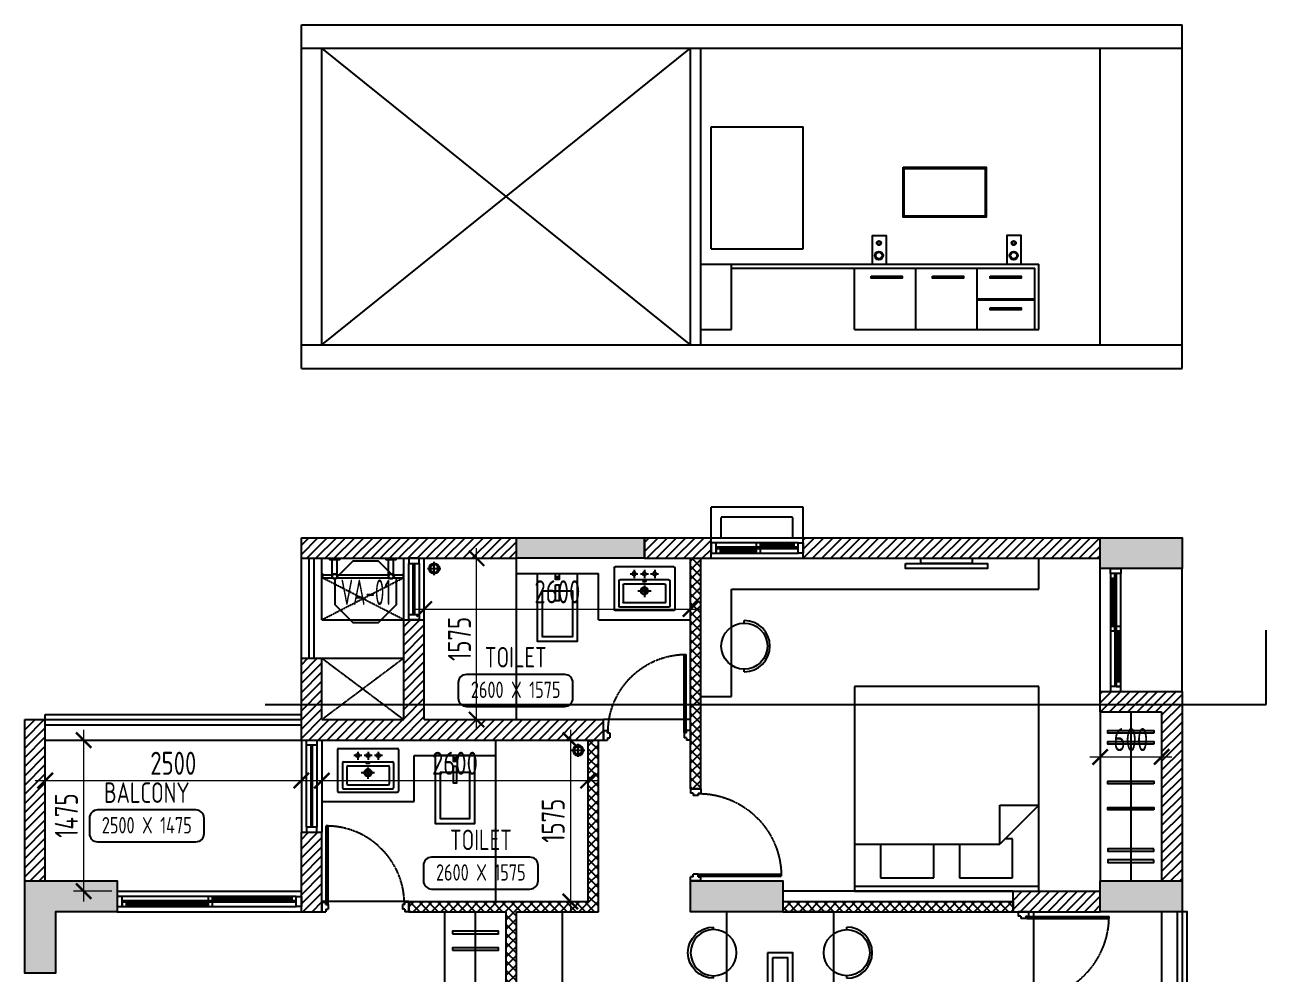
# Model space of a CAD drawing. Header units: millimetres. Extents: x -92307 to 258096, y -47434 to 112633.
# Drawn here: x 205418 to 217539, y -13448 to -4190 of the extents above; entities that cross this region are included whole.
import ezdxf
from ezdxf.enums import TextEntityAlignment as Align

# ---------------------------------------------------------------- set-up
doc = ezdxf.new("R2010")
doc.units = ezdxf.units.MM
doc.header["$LTSCALE"] = 10
doc.header["$PDMODE"] = 35
doc.header["$PDSIZE"] = 500
doc.linetypes.add('DASHED', pattern=[19.05, 12.7, -6.35])
doc.linetypes.add('HIDDEN', pattern=[9.525, 6.35, -3.175])
for name, color, linetype in [('07--DIM-1', 1, 'Continuous'), ('A--BLOCKWALL-1', 9, 'Continuous'), ('A--BLOCKWALL-2', 2, 'Continuous'), ('A--BLOCKWALL-3', 3, 'Continuous'), ('A--BLOCKWALL-HATCH', 8, 'Continuous'), ('A--CONCRETE-1', 9, 'Continuous'), ('A--CONCRETE-HID', 9, 'HIDDEN'), ('A--DOWN', 34, 'Continuous'), ('A--FURNITURE-0', 253, 'Continuous'), ('A--FURNITURE-1', 9, 'Continuous'), ('A--GLAZING-0', 181, 'Continuous'), ('A--HANDRAIL-1', 9, 'Continuous'), ('A--HATCH-1', 8, 'Continuous'), ('A--SANITARY-0', 253, 'Continuous'), ('A--SHAFT-HIDDEN', 9, 'HIDDEN'), ('A--SPACENUMBER', 2, 'Continuous'), ('A--SPACENUMBER-1', 8, 'Continuous'), ('A--SPACEREF', 3, 'Continuous'), ('A--STELWRK-1', 9, 'Continuous'), ('A--Stucture', 9, 'Continuous'), ('A--TILING-1', 8, 'Continuous'), ('A--WINREF', 7, 'Continuous'), ('A--WINREF-1', 8, 'Continuous'), ('Typical floor Column Centre line$0$X-3rd Floor Column$0$A--COL250', 250, 'Continuous'), ('Typical floor Column Centre line$0$X-3rd Floor Column$0$A--CONCRETE-4', 4, 'Continuous')]:
    doc.layers.add(name, color=color, linetype=linetype)
doc.layers.add('A--STELWRK-2', color=2, linetype='Continuous', lineweight=25)
doc.styles.add('ISO', font='isocp2.shx', dxfattribs={"width": 0.8})
doc.dimstyles.new('A-DIM-100', dxfattribs={"dimscale": 100, "dimtxt": 2.25, "dimasz": 1.5, "dimexe": 1, "dimexo": 0.5, "dimgap": 0, "dimtad": 0, "dimdec": 0, "dimzin": 12, "dimdsep": 46, "dimtxsty": 'ISO', "dimblk": 'ARCHTICK', "dimcen": 1, "dimdle": 1, "dimclrd": 8, "dimclre": 8, "dimclrt": 256, "dimadec": 0, "dimazin": 3, "dimtfac": 1, "dimtdec": 0, "dimtmove": 1, "dimatfit": 2, "dimfxl": 1, "dimtvp": 0.75, "dimtolj": 1, "dimtzin": 12, "dimlwd": 18, "dimlwe": 18, "dimarcsym": 0})
pattern_1 = [(45, (209018.275, -23097.9), (-44.90128, 44.90128), [])]
pattern_2 = [(45, (209018.275, -23097.9), (-44.90128, 44.90128), []), (135, (209018.275, -23097.9), (-44.90128, -44.90128), [])]

# ---------------------------------------------------------------- blocks, each defined once
blk = doc.blocks.new('A$C542B73FF')
at = {"layer": 'A--FURNITURE-0'}
for points in [[(-400, 50), (400, 50), (400, 100), (-400, 100)], [(-250, 0), (250, 0), (250, 50), (-250, 50)]]:
    blk.add_lwpolyline(points, close=True, dxfattribs=at)
blk = doc.blocks.new('A$C7FA855F9')
at = {"layer": 'A--FURNITURE-0', "linetype": 'Continuous'}
for p, q in [((900, 2000), (-900, 2000)), ((-900, 2000), (-900, 0)), ((900, 0), (900, 2000)), ((900, 840), (520, 460)), ((520, 840), (900, 840)), ((520, 460), (520, 840)), ((645, 510), (570, 510)), ((645, 130), (645, 510)), ((-900, 460), (520, 460)), ((-645, 460), (-645, 130)), ((-125, 130), (-125, 460)), ((125, 460), (125, 130)), ((-645, 130), (-125, 130)), ((125, 130), (645, 130)), ((-900, 50), (900, 50)), ((-900, 0), (900, 0))]:
    blk.add_line(p, q, dxfattribs=at)
blk = doc.blocks.new('A$C337B3EF4')
for p, q in [((0, 225), (0, 250)), ((0, -250), (0, -225))]:
    blk.add_line(p, q)
blk.add_circle((0, 0), 225)
blk.add_arc((0, 0), 250, 270, 90)
blk = doc.blocks.new('A$C666E5324')
at = {"layer": 'A--FURNITURE-0'}
for points in [[(0, -525), (-1500, -525), (-1500, 525), (0, 525)], [(-400, -125), (-1100, -125), (-1100, 125), (-400, 125)], [(-450, -75), (-1050, -75), (-1050, 75), (-450, 75)]]:
    blk.add_lwpolyline(points, close=True, dxfattribs=at)
at = {"layer": 'A--FURNITURE-0', "xscale": -1, "rotation": 270.000000000004}
for p in [(-1050, 650), (-400, 650)]:
    blk.add_blockref('A$C337B3EF4', p, dxfattribs=at)
at = {"layer": 'A--FURNITURE-0', "rotation": 270.000000000004}
for p in [(-1050, -650), (-400, -650)]:
    blk.add_blockref('A$C337B3EF4', p, dxfattribs=at)
blk = doc.blocks.new('A$C030B2EE2')
at = {"layer": 'A--DOWN'}
for p, q in [((-100, 1150), (-100, 50)), ((-57, 1150), (-57, 50)), ((-43, 1150), (-43, 93)), ((0, 50), (0, 1150))]:
    blk.add_line(p, q, dxfattribs=at)
for points in [[(0, 1150), (-100, 1150), (-100, 1200), (0, 1200)], [(-57, 1150), (-100, 1150), (-100, 1107), (-57, 1107)], [(-57, 634), (-100, 634), (-100, 591), (-57, 591)], [(0, 634), (-43, 634), (-43, 591), (0, 591)], [(0, 50), (-100, 50), (-100, 0), (0, 0)], [(0, 93), (-43, 93), (-43, 50), (0, 50)]]:
    blk.add_lwpolyline(points, close=True, dxfattribs=at)
at = {"layer": 'A--GLAZING-0'}
for p, q in [((-86, 634), (-86, 1107)), ((-72, 634), (-72, 1107)), ((-28, 93), (-28, 591)), ((-14, 93), (-14, 591))]:
    blk.add_line(p, q, dxfattribs=at)
blk = doc.blocks.new('A$C35654C4B')
at = {"layer": 'A--BLOCKWALL-1'}
for p, q in [((-900, 200), (0, 200)), ((-900, 0), (0, 0))]:
    blk.add_line(p, q, dxfattribs=at)
at = {"layer": 'A--DOWN'}
for p, q in [((-50, 150), (-850, 150)), ((-50, 107), (-850, 107)), ((-850, 50), (-50, 50)), ((-50, 93), (-807, 93))]:
    blk.add_line(p, q, dxfattribs=at)
for points in [[(-850, 50), (-850, 150), (-900, 150), (-900, 50)], [(-416, 107), (-416, 150), (-459, 150), (-459, 107)], [(-50, 107), (-50, 150), (-93, 150), (-93, 107)], [(-50, 50), (-50, 150), (0, 150), (0, 50)], [(-807, 50), (-807, 93), (-850, 93), (-850, 50)], [(-416, 50), (-416, 93), (-459, 93), (-459, 50)]]:
    blk.add_lwpolyline(points, close=True, dxfattribs=at)
at = {"layer": 'A--GLAZING-0'}
for p, q in [((-416, 136), (-93, 136)), ((-416, 122), (-93, 122)), ((-807, 78), (-459, 78)), ((-807, 64), (-459, 64))]:
    blk.add_line(p, q, dxfattribs=at)
blk = doc.blocks.new('A$C1CBF2325')
at = {"layer": 'A--DOWN'}
for p, q in [((100, 0), (0, 0)), ((0, 0), (0, -42)), ((100, 0), (100, -42)), ((25, -42), (0, -42)), ((25, -42), (25, -67)), ((75, -67), (25, -67)), ((75, -42), (75, -67)), ((75, -42), (100, -42)), ((79, -46), (79, -67)), ((79, -46), (886, -46)), ((79, -67), (886, -67)), ((886, -67), (886, -46)), ((75, -833), (25, -833)), ((25, -858), (25, -833)), ((75, -858), (75, -833)), ((25, -858), (0, -858)), ((0, -900), (0, -858)), ((100, -900), (0, -900)), ((75, -858), (100, -858)), ((100, -900), (100, -858))]:
    blk.add_line(p, q, dxfattribs=at)
at = {"layer": 'A--DOWN', "color": 8, "linetype": 'DASHED', "ltscale": 0.005}
blk.add_arc((79, -46), 807, 269.7319, 358.5291, dxfattribs=at)
blk = doc.blocks.new('A$C68464E93')
at = {"layer": 'A--BLOCKWALL-1'}
for p, q in [((600, 200), (0, 200)), ((600, 0), (0, 0))]:
    blk.add_line(p, q, dxfattribs=at)
at = {"layer": 'A--DOWN'}
for p, q in [((50, 150), (550, 150)), ((550, 50), (50, 50))]:
    blk.add_line(p, q, dxfattribs=at)
for points in [[(50, 50), (50, 150), (0, 150), (0, 50), (50, 50)], [(550, 50), (550, 150), (600, 150), (600, 50), (550, 50)]]:
    blk.add_lwpolyline(points, dxfattribs=at)
at = {"layer": 'A--GLAZING-0'}
for p, q in [((550, 107), (50, 107)), ((550, 93), (50, 93))]:
    blk.add_line(p, q, dxfattribs=at)
blk = doc.blocks.new('A$C76363F86-flat-10')
at = {"layer": 'A--SANITARY-0'}
for points in [[(0, -0.193), (0, 0.193), (-0.663, 0.193), (-0.663, -0.193)], [(-0.167, -0.146), (-0.167, 0.146), (-0.616, 0.146), (-0.616, -0.146)], [(-0.108, -0.017), (-0.108, 0.017), (-0.266, 0.017), (-0.266, -0.017)], [(0, -0.017), (0, 0.017), (-0.057, 0.017), (-0.057, -0.017)], [(-0.027, -0.009), (-0.027, 0.008), (-0.05, 0.008), (-0.05, -0.009)]]:
    blk.add_lwpolyline(points, close=True, dxfattribs=at)
blk = doc.blocks.new('A$C302618AE')
at = {"layer": 'A--SANITARY-0'}
for p, q in [((-287, 0), (287, 0)), ((-297, -10), (-297, -416)), ((-60, -67), (-138, -67)), ((-100, -30), (-100, -110)), ((40, -67), (-38, -67)), ((1, -30), (1, -110)), ((141, -67), (63, -67)), ((101, -30), (101, -110)), ((297, -10), (297, -416)), ((-247, -138), (-247, -383)), ((-237, -128), (240, -128)), ((-206, -178), (-206, -343)), ((-196, -168), (199, -168)), ((65, -236), (-65, -236)), ((0, -183), (0, -295)), ((209, -178), (209, -343)), ((250, -138), (250, -383)), ((-196, -353), (199, -353)), ((-287, -426), (287, -426)), ((-237, -393), (240, -393))]:
    blk.add_line(p, q, dxfattribs=at)
for centre, radius in [((-100, -67), 17.8), ((1, -67), 17.8), ((101, -67), 17.8), ((1, -235), 36.3), ((1, -235), 25)]:
    blk.add_circle(centre, radius, dxfattribs=at)
for centre, start, end in [((-287, -10), 90, 180), ((287, -10), 0, 90), ((-237, -138), 90, 180), ((-196, -178), 90, 180), ((199, -178), 0, 90), ((240, -138), 0, 90), ((-196, -343), 180, 270), ((199, -343), 270, 0), ((-287, -416), 180, 270), ((-237, -383), 180, 270), ((240, -383), 270, 0), ((287, -416), 270, 0)]:
    blk.add_arc(centre, 10, start, end, dxfattribs=at)
blk.add_ellipse((0, -141), major_axis=(17.6, 0), ratio=0.318204, dxfattribs=at)
blk = doc.blocks.new('A$C704305AF')
at = {"layer": 'A--SANITARY-0'}
for p, q in [((0, 0.064), (0, -0.064)), ((0.064, 0), (-0.064, 0))]:
    blk.add_line(p, q, dxfattribs=at)
for major_axis, start_param, end_param in [((0, 0.0508), 3.141593, 9.424778), ((0, 0.0381), 6.283185307145827, 12.56637061432541)]:
    blk.add_ellipse((0, 0), major_axis=major_axis, ratio=1, start_param=start_param, end_param=end_param, dxfattribs=at)
blk = doc.blocks.new('A$C613641B0')
at = {"layer": 'A--BLOCKWALL-1'}
for p, q in [((0, 0), (-1800, 0)), ((0, -200), (-1800, -200))]:
    blk.add_line(p, q, dxfattribs=at)
at = {"layer": 'A--DOWN'}
for p, q in [((-50, -50), (-1750, -50)), ((-1750, -93), (-93, -93)), ((-1750, -107), (-50, -107)), ((-1750, -150), (-50, -150))]:
    blk.add_line(p, q, dxfattribs=at)
for points in [[(-1750, -50), (-1750, -150), (-1800, -150), (-1800, -50)], [(-1750, -107), (-1750, -150), (-1707, -150), (-1707, -107)], [(-934, -50), (-934, -93), (-891, -93), (-891, -50)], [(-934, -107), (-934, -150), (-891, -150), (-891, -107)], [(-93, -50), (-93, -93), (-50, -93), (-50, -50)], [(-50, -50), (-50, -150), (0, -150), (0, -50)]]:
    blk.add_lwpolyline(points, close=True, dxfattribs=at)
at = {"layer": 'A--GLAZING-0'}
for p, q in [((-93, -64), (-891, -64)), ((-93, -78), (-891, -78)), ((-934, -122), (-1707, -122)), ((-934, -136), (-1707, -136))]:
    blk.add_line(p, q, dxfattribs=at)
blk = doc.blocks.new('SPACE')
at = {"layer": 'A--SPACENUMBER-1'}
blk.add_lwpolyline([(-600, 0), (600, 0, 0.414213562), (700, 100), (700, 288.5, 0.414213562), (600, 388.5), (-600, 388.5, 0.414213562), (-700, 288.5), (-700, 100, 0.414213562), (-600, 0, -0.052514465)], format="xyb", dxfattribs=at)
at = {"layer": 'A--SPACENUMBER', "style": 'ISO', "width": 0.8, "flags": 4}
blk.add_attdef('01', text='', height=250, dxfattribs=at).set_placement((0.455, 202.41), align=Align.MIDDLE)
at = {"layer": 'A--SPACEREF', "style": 'ISO', "width": 0.8, "flags": 4}
blk.add_attdef('S', text='', height=300, dxfattribs=at).set_placement((1.35, 474.975), align=Align.CENTER)
blk = doc.blocks.new('AL-OP')
at = {"layer": 'A--WINREF-1'}
blk.add_lwpolyline([(-124, 300), (-300, 124), (-300, -124), (-124, -300), (124, -300), (300, -124), (300, 124), (124, 300)], close=True, dxfattribs=at)
at = {"layer": 'A--WINREF', "style": 'ISO', "width": 0.6}
blk.add_attdef('AL-OP', text='', height=250, dxfattribs=at).set_placement((3, -5), align=Align.MIDDLE)
blk = doc.blocks.new('A$C3A434446')
at = {"layer": 'A--STELWRK-1', "color": 1}
for p, q in [((110, 939), (110, 1089)), ((160, 939), (160, 1089)), ((660, 939), (660, 1089)), ((710, 939), (710, 1089)), ((15, 939), (115, 939)), ((15, 909), (115, 909)), ((155, 939), (665, 939)), ((155, 909), (665, 909)), ((705, 939), (805, 939)), ((705, 909), (805, 909))]:
    blk.add_line(p, q, dxfattribs=at)
at = {"layer": 'A--STELWRK-1'}
for points in [[(85, 1099), (85, 1089), (185, 1089), (185, 1099)], [(635, 1099), (635, 1089), (735, 1089), (735, 1099)], [(15, 899), (10, 899), (10, 949), (15, 949)], [(805, 899), (810, 899), (810, 949), (805, 949)]]:
    blk.add_lwpolyline(points, close=True, dxfattribs=at)
at = {"layer": 'A--STELWRK-2'}
for centre, radius in [((135, 924), 25), ((135, 924), 22), ((685, 924), 25), ((685, 924), 22)]:
    blk.add_circle(centre, radius, dxfattribs=at)
blk = doc.blocks.new('A$C6931329F')
at = {"layer": 'A--BLOCKWALL-1'}
for p, q in [((0, 900), (0, 0)), ((200, 900), (200, 0))]:
    blk.add_line(p, q, dxfattribs=at)
at = {"layer": 'A--DOWN'}
for p, q in [((50, 50), (50, 850)), ((150, 850), (150, 50))]:
    blk.add_line(p, q, dxfattribs=at)
for points in [[(150, 850), (50, 850), (50, 900), (150, 900), (150, 850)], [(150, 50), (50, 50), (50, 0), (150, 0), (150, 50)]]:
    blk.add_lwpolyline(points, dxfattribs=at)
at = {"layer": 'A--GLAZING-0'}
for p, q in [((93, 850), (93, 50)), ((107, 850), (107, 50))]:
    blk.add_line(p, q, dxfattribs=at)
blk = doc.blocks.new('_ArchTick')
at = {"color": 0, "const_width": 0.15}
blk.add_lwpolyline([(-0.5, -0.5), (0.5, 0.5)], dxfattribs=at)
blk = doc.blocks.new('*D347')
at = {"layer": '07--DIM-1', "color": 8, "lineweight": 18}
for p, q in [((215918, -10948), (215918, -11437)), ((216518, -10948), (216518, -11437)), ((215818, -11337), (216618, -11337))]:
    blk.add_line(p, q, dxfattribs=at)
at = {"layer": 'Defpoints', "color": 0}
for p in [(215918, -10898), (216518, -10898), (216518, -11337)]:
    blk.add_point(p, dxfattribs=at)
at = {"layer": '07--DIM-1', "color": 8, "lineweight": 18, "xscale": 150, "yscale": 150, "zscale": 150, "rotation": 180}
blk.add_blockref('_ArchTick', (215918, -11337), dxfattribs=at)
at = {"layer": '07--DIM-1', "color": 8, "lineweight": 18, "xscale": 150, "yscale": 150, "zscale": 150}
blk.add_blockref('_ArchTick', (216518, -11337), dxfattribs=at)
at = {"layer": '07--DIM-1', "insert": (216218, -11168), "char_height": 225, "attachment_point": 5, "style": 'ISO'}
blk.add_mtext('\\A1;600', dxfattribs=at)
blk = doc.blocks.new('*D348')
at = {"layer": '07--DIM-1', "color": 8, "lineweight": 18}
for p, q in [((209318, -9448), (209318, -9994)), ((211918, -9448), (211918, -9994)), ((209218, -9894), (212018, -9894))]:
    blk.add_line(p, q, dxfattribs=at)
at = {"layer": 'Defpoints', "color": 0}
for p in [(209318, -9398), (211918, -9398), (211918, -9894)]:
    blk.add_point(p, dxfattribs=at)
at = {"layer": '07--DIM-1', "color": 8, "lineweight": 18, "xscale": 150, "yscale": 150, "zscale": 150, "rotation": 180}
blk.add_blockref('_ArchTick', (209318, -9894), dxfattribs=at)
at = {"layer": '07--DIM-1', "color": 8, "lineweight": 18, "xscale": 150, "yscale": 150, "zscale": 150}
blk.add_blockref('_ArchTick', (211918, -9894), dxfattribs=at)
at = {"layer": '07--DIM-1', "insert": (210618, -9725), "char_height": 225, "attachment_point": 5, "style": 'ISO'}
blk.add_mtext('\\A1;2600', dxfattribs=at)
blk = doc.blocks.new('*D349')
at = {"layer": '07--DIM-1', "color": 8, "lineweight": 18}
for p, q in [((209830, -11073), (209830, -9298)), ((209368, -9398), (209930, -9398)), ((209368, -10973), (209930, -10973))]:
    blk.add_line(p, q, dxfattribs=at)
at = {"layer": 'Defpoints', "color": 0}
for p in [(209318, -9398), (209830, -9398), (209318, -10973)]:
    blk.add_point(p, dxfattribs=at)
at = {"layer": '07--DIM-1', "color": 8, "lineweight": 18, "xscale": 150, "yscale": 150, "zscale": 150}
for p, rotation in [((209830, -9398), 90), ((209830, -10973), 270)]:
    blk.add_blockref('_ArchTick', p, dxfattribs=dict(at, rotation=rotation))
at = {"layer": '07--DIM-1', "insert": (209662, -10185), "char_height": 225, "attachment_point": 5, "rotation": 90, "style": 'ISO'}
blk.add_mtext('\\A1;1575', dxfattribs=at)
blk = doc.blocks.new('*D352')
at = {"layer": '07--DIM-1', "color": 8, "lineweight": 18}
for p, q in [((205618, -11289), (205618, -11668)), ((208118, -11289), (208118, -11668)), ((205518, -11568), (208218, -11568))]:
    blk.add_line(p, q, dxfattribs=at)
at = {"layer": 'Defpoints', "color": 0}
for p in [(205618, -11239), (208118, -11239), (208118, -11568)]:
    blk.add_point(p, dxfattribs=at)
at = {"layer": '07--DIM-1', "color": 8, "lineweight": 18, "xscale": 150, "yscale": 150, "zscale": 150, "rotation": 180}
blk.add_blockref('_ArchTick', (205618, -11568), dxfattribs=at)
at = {"layer": '07--DIM-1', "color": 8, "lineweight": 18, "xscale": 150, "yscale": 150, "zscale": 150}
blk.add_blockref('_ArchTick', (208118, -11568), dxfattribs=at)
at = {"layer": '07--DIM-1', "insert": (206868, -11399), "char_height": 225, "attachment_point": 5, "style": 'ISO'}
blk.add_mtext('\\A1;2500', dxfattribs=at)
blk = doc.blocks.new('*D353')
at = {"layer": '07--DIM-1', "color": 8, "lineweight": 18}
for p, q in [((208318, -11377), (208318, -11668)), ((210918, -11377), (210918, -11668)), ((208218, -11568), (211018, -11568))]:
    blk.add_line(p, q, dxfattribs=at)
at = {"layer": 'Defpoints', "color": 0}
for p in [(208318, -11327), (210918, -11327), (210918, -11568)]:
    blk.add_point(p, dxfattribs=at)
at = {"layer": '07--DIM-1', "color": 8, "lineweight": 18, "xscale": 150, "yscale": 150, "zscale": 150, "rotation": 180}
blk.add_blockref('_ArchTick', (208318, -11568), dxfattribs=at)
at = {"layer": '07--DIM-1', "color": 8, "lineweight": 18, "xscale": 150, "yscale": 150, "zscale": 150}
blk.add_blockref('_ArchTick', (210918, -11568), dxfattribs=at)
at = {"layer": '07--DIM-1', "insert": (209618, -11399), "char_height": 225, "attachment_point": 5, "style": 'ISO'}
blk.add_mtext('\\A1;2600', dxfattribs=at)
blk = doc.blocks.new('*D354')
at = {"layer": '07--DIM-1', "color": 8, "lineweight": 18}
for p, q in [((210745, -11073), (210745, -12848)), ((210868, -11173), (210645, -11173)), ((210868, -12748), (210645, -12748))]:
    blk.add_line(p, q, dxfattribs=at)
at = {"layer": 'Defpoints', "color": 0}
for p in [(210918, -11173), (210745, -12748), (210918, -12748)]:
    blk.add_point(p, dxfattribs=at)
at = {"layer": '07--DIM-1', "color": 8, "lineweight": 18, "xscale": 150, "yscale": 150, "zscale": 150}
for p, rotation in [((210745, -11173), 90), ((210745, -12748), 270)]:
    blk.add_blockref('_ArchTick', p, dxfattribs=dict(at, rotation=rotation))
at = {"layer": '07--DIM-1', "insert": (210577, -11960), "char_height": 225, "attachment_point": 5, "rotation": 90, "style": 'ISO'}
blk.add_mtext('\\A1;1575', dxfattribs=at)
blk = doc.blocks.new('*D356')
at = {"layer": '07--DIM-1', "color": 8, "lineweight": 18}
for p, q in [((205993, -12748), (205993, -11073)), ((206307, -11173), (205893, -11173)), ((206268, -12648), (205893, -12648))]:
    blk.add_line(p, q, dxfattribs=at)
at = {"layer": 'Defpoints', "color": 0}
for p in [(205993, -11173), (206357, -11173), (206318, -12648)]:
    blk.add_point(p, dxfattribs=at)
at = {"layer": '07--DIM-1', "color": 8, "lineweight": 18, "xscale": 150, "yscale": 150, "zscale": 150}
for p, rotation in [((205993, -11173), 90), ((205993, -12648), 270)]:
    blk.add_blockref('_ArchTick', p, dxfattribs=dict(at, rotation=rotation))
at = {"layer": '07--DIM-1', "insert": (205824, -11910), "char_height": 225, "attachment_point": 5, "rotation": 90, "style": 'ISO'}
blk.add_mtext('\\A1;1475', dxfattribs=at)

msp = doc.modelspace()

# ---------------------------------------------------------------- hatches: boundary and pattern name
at = {"layer": 'A--BLOCKWALL-HATCH'}
h = msp.add_hatch(dxfattribs=at)
h.set_pattern_fill('ANSI37', color=256, scale=20, style=0)
h.set_pattern_definition(pattern_2)
h.paths.add_polyline_path([(211918.3, -9397.9), (212018.3, -9397.9), (212018.3, -11647.9), (211918.3, -11647.9)])
h = msp.add_hatch(dxfattribs=at)
h.set_pattern_fill('ANSI37', color=256, scale=20, style=0)
h.set_pattern_definition(pattern_2)
h.paths.add_polyline_path([(210918.3, -11172.9), (211018.3, -11172.9), (211018.3, -12847.9), (210218.3, -12847.9), (210218.3, -13972.9), (210218.3, -14072.9), (210218.3, -15197.9), (210668.3, -15197.9), (210668.3, -15297.9), (210118.3, -15297.9), (210118.3, -12847.9), (209168.3, -12847.9), (209168.3, -12747.9), (210918.3, -12747.9)])
h = msp.add_hatch(dxfattribs=at)
h.set_pattern_fill('ANSI37', color=256, scale=20, style=0)
h.set_pattern_definition(pattern_2)
h.paths.add_polyline_path([(212818.3, -12847.9), (215068.3, -12847.9), (215068.3, -12747.9), (212818.3, -12747.9)])
at = {"layer": 'A--HATCH-1'}
h = msp.add_hatch(dxfattribs=at)
h.set_pattern_fill('ANSI31', color=256, scale=20, style=0)
h.set_pattern_definition(pattern_1)
h.paths.add_polyline_path([(208118.3, -9397.9), (210218.3, -9397.9), (210218.3, -9197.9), (208118.3, -9197.9)])
h = msp.add_hatch(dxfattribs=at)
h.set_pattern_fill('ANSI31', color=256, scale=20, style=0)
h.set_pattern_definition(pattern_1)
h.paths.add_polyline_path([(211468.3, -9397.9), (212118.3, -9397.9), (212118.3, -9197.9), (211468.3, -9197.9)])
h = msp.add_hatch(dxfattribs=at)
h.set_pattern_fill('ANSI31', color=256, scale=20, style=0)
h.set_pattern_definition(pattern_1)
h.paths.add_polyline_path([(213018.3, -9397.9), (215918.3, -9397.9), (215918.3, -9197.9), (213018.3, -9197.9)])
h = msp.add_hatch(dxfattribs=at)
h.set_pattern_fill('ANSI31', color=256, scale=20, style=0)
h.set_pattern_definition(pattern_1)
h.paths.add_polyline_path([(211068.3, -11172.9), (211068.3, -10972.9), (209318.3, -10972.9), (209318.3, -9997.9), (209118.3, -9997.9), (209118.3, -10972.9), (208318.3, -10972.9), (208318.3, -10372.9), (208118.3, -10372.9), (208118.3, -11172.9)])
h = msp.add_hatch(dxfattribs=at)
h.set_pattern_fill('ANSI31', color=256, scale=20, style=0)
h.set_pattern_definition(pattern_1)
h.paths.add_polyline_path([(215918.3, -10897.9), (216518.3, -10897.9), (216518.3, -12547.9), (216718.3, -12547.9), (216718.3, -10697.9), (215918.3, -10697.9)])
h = msp.add_hatch(dxfattribs=at)
h.set_pattern_fill('ANSI31', color=256, scale=20, style=0)
h.set_pattern_definition(pattern_1)
h.paths.add_polyline_path([(205418.3, -10972.9), (205618.3, -10972.9), (205618.3, -12547.9), (205418.3, -12547.9)])
h = msp.add_hatch(dxfattribs=at)
h.set_pattern_fill('ANSI31', color=256, scale=20, style=0)
h.set_pattern_definition(pattern_1)
h.paths.add_polyline_path([(208118.3, -12847.9), (208318.3, -12847.9), (208318.3, -12072.9), (208118.3, -12072.9)])
h = msp.add_hatch(dxfattribs=at)
h.set_pattern_fill('ANSI31', color=256, scale=20, style=0)
h.set_pattern_definition(pattern_1)
h.paths.add_polyline_path([(215068.3, -12847.9), (215918.3, -12847.9), (215918.3, -12647.9), (215068.3, -12647.9)])
at = {"layer": 'Typical floor Column Centre line$0$X-3rd Floor Column$0$A--COL250'}
h = msp.add_hatch(color=256, dxfattribs=at)
h.dxf.hatch_style = 1
h.paths.add_polyline_path([(210218.3, -9197.9), (211468.3, -9197.9), (211468.3, -9397.9), (210218.3, -9397.9)])
h = msp.add_hatch(color=256, dxfattribs=at)
h.dxf.hatch_style = 1
h.paths.add_polyline_path([(215918.3, -9197.9), (216718.3, -9197.9), (216718.3, -9497.9), (215918.3, -9497.9)])
h = msp.add_hatch(color=256, dxfattribs=at)
h.dxf.hatch_style = 1
h.paths.add_polyline_path([(205718.3, -12847.9), (206318.3, -12847.9), (206318.3, -12547.9), (205418.3, -12547.9), (205418.3, -13447.9), (205718.3, -13447.9)])
h = msp.add_hatch(color=256, dxfattribs=at)
h.dxf.hatch_style = 1
h.paths.add_polyline_path([(211918.3, -12547.9), (212818.3, -12547.9), (212818.3, -12847.9), (211918.3, -12847.9)])
h = msp.add_hatch(color=256, dxfattribs=at)
h.dxf.hatch_style = 1
h.paths.add_polyline_path([(215918.3, -12547.9), (216718.3, -12547.9), (216718.3, -12847.9), (215918.3, -12847.9)])

# ---------------------------------------------------------------- linework, layer by layer
for p, q in [((208118.3, -4190.4), (216718.3, -4190.4)), ((208118.3, -7546.2), (208118.3, -4190.4)), ((216718.3, -7546.2), (216718.3, -4190.4)), ((208118.3, -4419), (216718.3, -4419)), ((208318.3, -7315), (208318.3, -4419)), ((211918.3, -7315), (208318.3, -4419)), ((208318.3, -7315), (211918.3, -4419)), ((211918.3, -7315), (211918.3, -4419)), ((212018.3, -7315), (212018.3, -4419)), ((215918.3, -7315), (215918.3, -4419)), ((212118.3, -6377), (212118.3, -5185)), ((212118.3, -5185), (213018.3, -5185)), ((213018.3, -6377), (213018.3, -5185)), ((212118.3, -6377), (213018.3, -6377)), ((212018.3, -6527), (215318.3, -6527)), ((212318.3, -7165), (212318.3, -6527)), ((215318.3, -7165), (215318.3, -6527)), ((212318.3, -6565), (215280.3, -6565)), ((213518.3, -7165), (213518.3, -6565)), ((214118.3, -7165), (214118.3, -6565)), ((214718.3, -7165), (214718.3, -6565)), ((215280.3, -7165), (215280.3, -6565)), ((214718.3, -6865), (215280.3, -6865)), ((214718.3, -6875), (215280.3, -6875)), ((212018.3, -7165), (212318.3, -7165)), ((213518.3, -7165), (215318.3, -7165)), ((208118.3, -7315), (216718.3, -7315)), ((208118.3, -7546.2), (216718.3, -7546.2)), ((217538.8, -10825.3), (217538.8, -10101.1)), ((207763.7, -10825.3), (217538.8, -10825.3)), ((215068.3, -12647.9), (212818.3, -12647.9))]:
    msp.add_line(p, q)
for points in [[(213993.5, -5581.3), (214805.5, -5581.3), (214805.5, -6067.3), (213993.5, -6067.3)], [(214003.5, -5591.3), (214795.5, -5591.3), (214795.5, -6057.3), (214003.5, -6057.3)], [(213691.8, -6527), (213830.9, -6527), (213830.9, -6248.9), (213691.8, -6248.9)], [(215007.7, -6526.6), (215146.8, -6526.6), (215146.8, -6248.5), (215007.7, -6248.5)], [(213680.4, -6642.5), (213983.6, -6642.5), (213983.6, -6663.7), (213680.4, -6663.7)], [(214280.4, -6642.5), (214583.6, -6642.5), (214583.6, -6663.7), (214280.4, -6663.7)], [(214842.4, -6642.5), (215145.6, -6642.5), (215145.6, -6663.7), (214842.4, -6663.7)], [(214842.4, -6952.5), (215145.6, -6952.5), (215145.6, -6973.7), (214842.4, -6973.7)]]:
    msp.add_lwpolyline(points, close=True)
for centre, radius in [((213757.8, -6320.6), 20.9), ((215073.7, -6320.6), 20.9), ((213757.8, -6442.8), 40.7), ((213757.8, -6442.8), 31.7), ((213757.8, -6320.6), 14.9), ((215073.7, -6442.8), 40.7), ((215073.7, -6442.8), 31.7), ((215073.7, -6320.6), 14.9)]:
    msp.add_circle(centre, radius)
at = {"layer": 'A--BLOCKWALL-1'}
for p, q in [((215918.3, -10697.9), (215918.3, -9497.9)), ((205618.3, -11172.9), (208118.3, -11172.9)), ((216518.3, -12847.9), (216518.3, -16197.9))]:
    msp.add_line(p, q, dxfattribs=at)
at = {"layer": 'A--BLOCKWALL-2'}
for p, q in [((212118.3, -9197.9), (212118.3, -8897.9)), ((213018.3, -8897.9), (212118.3, -8897.9)), ((213018.3, -9197.9), (213018.3, -8897.9)), ((211918.3, -11647.9), (211918.3, -9397.9)), ((211918.3, -9397.9), (212018.3, -9397.9)), ((212018.3, -11647.9), (212018.3, -9397.9)), ((210918.3, -12747.9), (210918.3, -11172.9)), ((210918.3, -11172.9), (211018.3, -11172.9)), ((211018.3, -12847.9), (211018.3, -11172.9)), ((211918.3, -11647.9), (212018.3, -11647.9)), ((205418.3, -12297.9), (205418.3, -12197.9)), ((209168.3, -12847.9), (209168.3, -12747.9)), ((209168.3, -12747.9), (210918.3, -12747.9)), ((212818.3, -12747.9), (212818.3, -12847.9)), ((212818.3, -12747.9), (215068.3, -12747.9)), ((215068.3, -12747.9), (215068.3, -12847.9)), ((209168.3, -12847.9), (210118.3, -12847.9)), ((210118.3, -15297.9), (210118.3, -12847.9)), ((210218.3, -13972.9), (210218.3, -12847.9)), ((210218.3, -12847.9), (211018.3, -12847.9)), ((212818.3, -12847.9), (215068.3, -12847.9))]:
    msp.add_line(p, q, dxfattribs=at)
at = {"layer": 'A--BLOCKWALL-3'}
for p, q in [((208118.3, -9397.9), (208118.3, -9197.9)), ((208118.3, -9197.9), (210218.3, -9197.9)), ((210218.3, -9397.9), (210218.3, -9197.9)), ((211468.3, -9397.9), (211468.3, -9197.9)), ((211468.3, -9197.9), (212118.3, -9197.9)), ((212118.3, -9397.9), (212118.3, -9197.9)), ((213018.3, -9397.9), (213018.3, -9197.9)), ((213018.3, -9197.9), (215918.3, -9197.9)), ((215918.3, -9397.9), (215918.3, -9197.9)), ((208118.3, -9397.9), (210218.3, -9397.9)), ((211468.3, -9397.9), (212118.3, -9397.9)), ((213018.3, -9397.9), (215918.3, -9397.9)), ((209118.3, -10972.9), (209118.3, -9997.9)), ((209118.3, -9997.9), (209318.3, -9997.9)), ((209318.3, -10972.9), (209318.3, -9997.9)), ((208118.3, -11172.9), (208118.3, -10372.9)), ((208118.3, -10372.9), (208318.3, -10372.9)), ((208318.3, -10972.9), (208318.3, -10372.9)), ((215918.3, -10897.9), (215918.3, -10697.9)), ((215918.3, -10697.9), (216718.3, -10697.9)), ((216718.3, -10697.9), (216718.3, -12547.9)), ((215918.3, -10897.9), (216518.3, -10897.9)), ((216518.3, -10897.9), (216518.3, -12547.9)), ((205418.3, -12547.9), (205418.3, -10972.9)), ((205418.3, -10972.9), (205618.3, -10972.9)), ((205618.3, -12547.9), (205618.3, -10972.9)), ((208318.3, -10972.9), (209118.3, -10972.9)), ((209318.3, -10972.9), (211068.3, -10972.9)), ((211068.3, -11172.9), (211068.3, -10972.9)), ((208118.3, -11172.9), (211068.3, -11172.9)), ((208118.3, -12847.9), (208118.3, -12072.9)), ((208118.3, -12072.9), (208318.3, -12072.9)), ((208318.3, -12847.9), (208318.3, -12072.9)), ((205418.3, -12547.9), (205618.3, -12547.9)), ((216518.3, -12547.9), (216718.3, -12547.9)), ((205418.3, -12847.9), (205418.3, -12647.9)), ((215068.3, -12847.9), (215068.3, -12647.9)), ((215068.3, -12647.9), (215918.3, -12647.9)), ((215918.3, -12847.9), (215918.3, -12647.9)), ((208118.3, -12847.9), (208318.3, -12847.9)), ((215068.3, -12847.9), (215918.3, -12847.9))]:
    msp.add_line(p, q, dxfattribs=at)
at = {"layer": 'A--CONCRETE-1'}
for p, q in [((208118.3, -10372.9), (208118.3, -9397.9)), ((208318.3, -9997.9), (208318.3, -9397.9)), ((216718.3, -10697.9), (216718.3, -9497.9)), ((208318.3, -9997.9), (209118.3, -9997.9)), ((208318.3, -10372.9), (209118.3, -10372.9))]:
    msp.add_line(p, q, dxfattribs=at)
at = {"layer": 'A--CONCRETE-HID', "ltscale": 0.01}
for p, q in [((212218.3, -9197.9), (212218.3, -8997.9)), ((212918.3, -8997.9), (212218.3, -8997.9)), ((212918.3, -9197.9), (212918.3, -8997.9))]:
    msp.add_line(p, q, dxfattribs=at)
at = {"layer": 'A--FURNITURE-0'}
for p, q in [((215318.3, -9697.9), (215318.3, -9397.9)), ((212318.3, -9697.9), (215318.3, -9697.9)), ((212318.3, -10747.9), (212318.3, -9697.9)), ((212018.3, -10747.9), (212318.3, -10747.9)), ((210668.3, -15197.9), (210668.3, -12847.9))]:
    msp.add_line(p, q, dxfattribs=at)
at = {"layer": 'A--FURNITURE-1'}
for p, q in [((215918.3, -10897.9), (215918.3, -12547.9)), ((216218.3, -10897.9), (216218.3, -12547.9)), ((209518.3, -15297.9), (209518.3, -12847.9)), ((209818.3, -15297.9), (209818.3, -12847.9))]:
    msp.add_line(p, q, dxfattribs=at)
at = {"layer": 'A--FURNITURE-1', "elevation": 0}
for points in [[(216443.3, -11104), (215993.3, -11104), (215993.3, -11079), (216443.3, -11079), (216443.3, -11104)], [(216443.3, -11212.8), (215993.3, -11212.8), (215993.3, -11187.8), (216443.3, -11187.8), (216443.3, -11212.8)], [(216443.3, -11598.5), (215993.3, -11598.5), (215993.3, -11573.5), (216443.3, -11573.5), (216443.3, -11598.5)], [(216443.3, -11855), (215993.3, -11855), (215993.3, -11830), (216443.3, -11830), (216443.3, -11855)], [(216443.3, -12233), (215993.3, -12233), (215993.3, -12258), (216443.3, -12258), (216443.3, -12233)], [(216443.3, -12341.8), (215993.3, -12341.8), (215993.3, -12366.8), (216443.3, -12366.8), (216443.3, -12341.8)], [(209593.3, -13063.4), (210043.3, -13063.4), (210043.3, -13038.4), (209593.3, -13038.4), (209593.3, -13063.4)], [(209593.3, -13224.5), (210043.3, -13224.5), (210043.3, -13199.5), (209593.3, -13199.5), (209593.3, -13224.5)]]:
    msp.add_lwpolyline(points, dxfattribs=at)
at = {"layer": 'A--HANDRAIL-1', "color": 1}
for p, q in [((205618.3, -10972.9), (208118.3, -10972.9)), ((205618.3, -11022.9), (208118.3, -11022.9)), ((216668.3, -12847.9), (216668.3, -16197.9)), ((216718.3, -12847.9), (216718.3, -16197.9))]:
    msp.add_line(p, q, dxfattribs=at)
at = {"layer": 'A--SHAFT-HIDDEN', "ltscale": 0.01}
for p, q in [((208318.3, -9997.9), (209113.3, -9588.9)), ((209118.3, -9997.9), (208323.3, -9588.9)), ((209118.3, -10372.9), (208318.3, -10972.9)), ((208318.3, -10372.9), (209118.3, -10972.9))]:
    msp.add_line(p, q, dxfattribs=at)
at = {"layer": 'A--STELWRK-1', "color": 1}
for p, q in [((208193.3, -10372.9), (208193.3, -9397.9)), ((208243.3, -10372.9), (208243.3, -9397.9))]:
    msp.add_line(p, q, dxfattribs=at)
at = {"layer": 'A--Stucture', "linetype": 'Continuous', "ltscale": 0.5}
for p, q in [((205618.3, -10972.9), (205618.3, -10922.9)), ((205618.3, -10922.9), (208118.3, -10922.9))]:
    msp.add_line(p, q, dxfattribs=at)
at = {"layer": 'A--Stucture', "linetype": 'Continuous', "ltscale": 0.5, "elevation": 0}
msp.add_lwpolyline([(216718.3, -16197.9), (216768.3, -16197.9), (216768.3, -12847.9), (216718.3, -12847.9)], dxfattribs=at)
at = {"layer": 'A--TILING-1'}
for p, q in [((210218.3, -10972.9), (210218.3, -9397.9)), ((210218.3, -9547.9), (211018.3, -9547.9)), ((211018.3, -9997.9), (211018.3, -9547.9)), ((211018.3, -9997.9), (211918.3, -9997.9)), ((211918.3, -10972.9), (211068.3, -10972.9)), ((210018.3, -12747.9), (210018.3, -11172.9)), ((209218.3, -11772.9), (209218.3, -11322.9)), ((209218.3, -11322.9), (210018.3, -11322.9)), ((208318.3, -11772.9), (209218.3, -11772.9)), ((209168.3, -12747.9), (208318.3, -12747.9)), ((215268.3, -12847.9), (215268.3, -13747.9))]:
    msp.add_line(p, q, dxfattribs=at)
at = {"layer": 'Typical floor Column Centre line$0$X-3rd Floor Column$0$A--CONCRETE-4', "elevation": 0}
for points in [[(210218.3, -9197.9), (211468.3, -9197.9), (211468.3, -9397.9), (210218.3, -9397.9)], [(215918.3, -9197.9), (216718.3, -9197.9), (216718.3, -9497.9), (215918.3, -9497.9)], [(205418.3, -12547.9), (206318.3, -12547.9), (206318.3, -12847.9), (205718.3, -12847.9), (205718.3, -13447.9), (205418.3, -13447.9)], [(211918.3, -12547.9), (212818.3, -12547.9), (212818.3, -12847.9), (211918.3, -12847.9)], [(215918.3, -12547.9), (216718.3, -12547.9), (216718.3, -12847.9), (215918.3, -12847.9)]]:
    msp.add_lwpolyline(points, close=True, dxfattribs=at)

# ---------------------------------------------------------------- block references
for name, p in [('A$C3A434446', (208308.3, -10497.9)), ('A$C6931329F', (208118.3, -12072.9))]:
    msp.add_blockref(name, p)
at = {"layer": 'A--DOWN'}
for name, p in [('A$C35654C4B', (213018.3, -9397.9)), ('A$C030B2EE2', (216118.3, -10697.9))]:
    msp.add_blockref(name, p, dxfattribs=at)
at = {"layer": 'A--DOWN', "extrusion": (0, 0, -1), "xscale": -1, "zscale": -1, "rotation": 90}
msp.add_blockref('A$C68464E93', (-209118.3, -9397.9), dxfattribs=at)
at = {"layer": 'A--DOWN', "yscale": 0.9444444444443834, "zscale": 0.9444444444443834}
for p, xscale, rotation in [((211918.3, -11172.9), -0.9444444444443834, 270), ((208318.3, -12847.9), 0.9444444444443834, 90)]:
    msp.add_blockref('A$C1CBF2325', p, dxfattribs=dict(at, xscale=xscale, rotation=rotation))
at = {"layer": 'A--DOWN', "extrusion": (0, 0, -1), "zscale": -1, "rotation": 179.999999999996}
msp.add_blockref('A$C1CBF2325', (-211918.3, -12547.9), dxfattribs=at)
at = {"layer": 'A--DOWN', "rotation": 180}
msp.add_blockref('A$C613641B0', (206318.3, -12847.9), dxfattribs=at)
at = {"layer": 'A--DOWN', "extrusion": (0, 0, -1), "xscale": -1, "zscale": -1}
msp.add_blockref('A$C1CBF2325', (-215118.3, -12847.9), dxfattribs=at)
at = {"layer": 'A--FURNITURE-0', "xscale": -1}
for name, p, rotation in [('A$C542B73FF', (214418.3, -9397.9), 180), ('A$C666E5324', (212793.3, -12847.9), 270)]:
    msp.add_blockref(name, p, dxfattribs=dict(at, rotation=rotation))
at = {"layer": 'A--FURNITURE-0'}
for name, p in [('A$C337B3EF4', (212443.3, -10255.2)), ('A$C7FA855F9', (214418.3, -12647.9))]:
    msp.add_blockref(name, p, dxfattribs=at)
at = {"layer": 'A--SANITARY-0', "zscale": 1000}
for name, p, xscale, yscale, rotation in [('A$C704305AF', (209415.6, -9497.9), -999.9999999999999, 999.9999999999999, 90), ('A$C76363F86-flat-10', (210618.3, -9547.9), -1000, 999.9999999999999, 270), ('A$C704305AF', (210820.9, -11272.9), 1000, 1000, 270), ('A$C76363F86-flat-10', (209618.3, -11322.9), 1000, 1000, 90)]:
    msp.add_blockref(name, p, dxfattribs=dict(at, xscale=xscale, yscale=yscale, rotation=rotation))
at = {"layer": 'A--SANITARY-0', "ltscale": 19, "xscale": -1}
msp.add_blockref('A$C302618AE', (211468.3, -9481.1), dxfattribs=at)
at = {"layer": 'A--SANITARY-0', "ltscale": 19}
msp.add_blockref('A$C302618AE', (208768.3, -11256.1), dxfattribs=at)
at = {"layer": 'A--SPACEREF'}
ref = msp.add_blockref('SPACE', (210210.3, -10843.6), dxfattribs=dict(at, xscale=0.8000000000029104, yscale=0.8, zscale=0.8))
ref.add_attrib('01', '2600 X 1575', dxfattribs={"layer": 'A--SPACENUMBER', "height": 160, "style": 'ISO', "width": 0.8, "flags": 4}).set_placement((210210.9, -10681.6), align=Align.MIDDLE)
ref.add_attrib('S', 'TOILET', dxfattribs={"height": 200, "style": 'ISO', "width": 0.8, "flags": 4}).set_placement((210211.6, -10463.6), align=Align.CENTER)
ref = msp.add_blockref('SPACE', (206608.6, -12165.6), dxfattribs=dict(at, xscale=0.8000000000029104, yscale=0.8, zscale=0.8))
ref.add_attrib('01', '2500 X 1475', dxfattribs={"layer": 'A--SPACENUMBER', "height": 160, "style": 'ISO', "width": 0.8, "flags": 4}).set_placement((206609.2, -12003.6), align=Align.MIDDLE)
ref.add_attrib('S', 'BALCONY', dxfattribs={"height": 200, "style": 'ISO', "width": 0.8, "flags": 4}).set_placement((206609.9, -11785.6), align=Align.CENTER)
ref = msp.add_blockref('SPACE', (209870, -12626.6), dxfattribs=dict(at, xscale=0.8000000000029104, yscale=0.8, zscale=0.8))
ref.add_attrib('01', '2600 X 1575', dxfattribs={"layer": 'A--SPACENUMBER', "height": 160, "style": 'ISO', "width": 0.8, "flags": 4}).set_placement((209870.6, -12464.7), align=Align.MIDDLE)
ref.add_attrib('S', 'TOILET', dxfattribs={"height": 200, "style": 'ISO', "width": 0.8, "flags": 4}).set_placement((209871.3, -12246.6), align=Align.CENTER)
at = {"layer": 'A--WINREF'}
msp.add_blockref('AL-OP', (208746, -9724.7), dxfattribs=at).add_auto_attribs({'AL-OP': 'VA-01'})

# ---------------------------------------------------------------- dimensions: what is measured, and where the dimension line sits
at = {"layer": '07--DIM-1'}
for p1, p2, distance, picture, middle in [((209318.3, -10972.9), (209318.3, -9397.9), -512, '*D349', (209661.5, -10185.4)), ((205618.3, -11239.3), (208118.3, -11239.3), -328.9, '*D352', (206868.3, -11399.4)), ((208318.3, -11326.8), (210918.3, -11326.8), -241.4, '*D353', (209618.3, -11399.4))]:
    dim = msp.add_aligned_dim(p1=p1, p2=p2, distance=distance, dimstyle='A-DIM-100', dxfattribs=at)
    dim.commit()
    dim.dimension.update_dxf_attribs({"geometry": picture, "text_midpoint": middle})
for base, p1, p2, picture, middle in [((211918.3, -9894), (209318.3, -9397.9), (211918.3, -9397.9), '*D348', (210618.3, -9725.2)), ((216518.3, -11336.5), (215918.3, -10897.9), (216518.3, -10897.9), '*D347', (216218.3, -11167.8))]:
    dim = msp.add_linear_dim(base=base, p1=p1, p2=p2, dimstyle='A-DIM-100', dxfattribs=at)
    dim.commit()
    dim.dimension.update_dxf_attribs({"geometry": picture, "text_midpoint": middle})
for base, p1, p2, picture, middle in [((205993.1, -11172.9), (206318.3, -12647.9), (206357.5, -11172.9), '*D356', (205824.3, -11910.4)), ((210745.3, -12747.9), (210918.3, -11172.9), (210918.3, -12747.9), '*D354', (210576.5, -11960.4))]:
    dim = msp.add_linear_dim(base=base, p1=p1, p2=p2, angle=90, dimstyle='A-DIM-100', dxfattribs=at)
    dim.commit()
    dim.dimension.update_dxf_attribs({"geometry": picture, "text_midpoint": middle})

doc.saveas('drawing.dxf')
